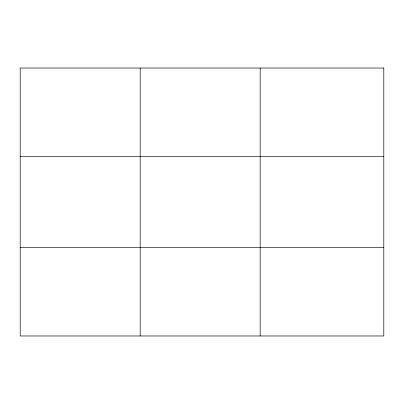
<?xml version="1.0" encoding="UTF-8"?>
<svg xmlns="http://www.w3.org/2000/svg" width="404" height="404" viewBox="0 0 404 404"><rect width="100%" height="100%" fill="white"/><g stroke="black" fill="none" stroke-linecap="round" stroke-linejoin="round"><path stroke-width="0.61" d="M140.188 68.029L140.188 335.971M260.176 68.029L260.176 335.971M20.2 156.449L383.8 156.449M20.2 247.551L383.8 247.551M383.8 68.029L383.8 335.971L20.2 335.971L20.2 68.029L383.8 68.029"/></g></svg>
